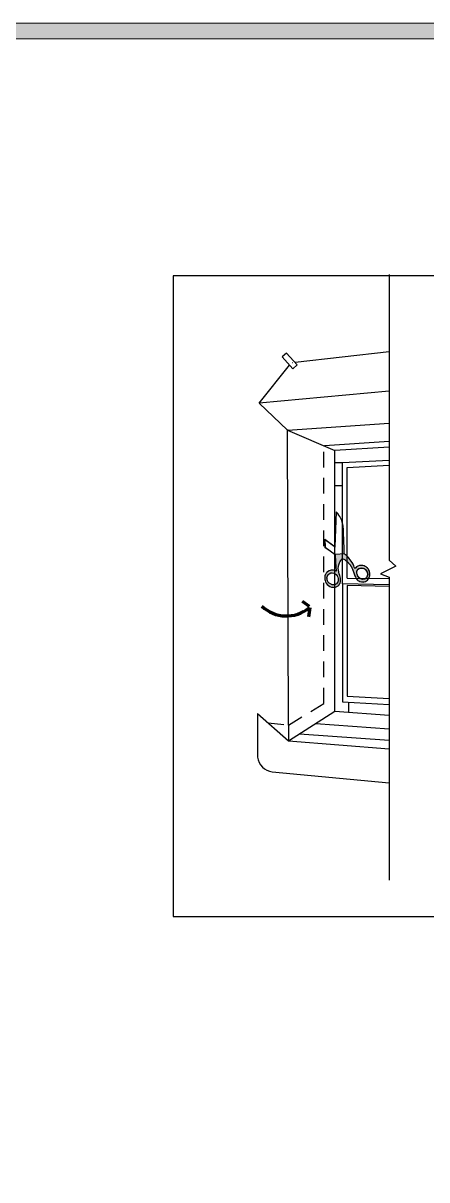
# Model space of a CAD drawing. Extents: x -1337 to 5791, y -3809 to 1769.
# Drawn here: x -467 to -237, y -1897 to -1236 of the extents above; entities that cross this region are included whole.
import ezdxf

# ---------------------------------------------------------------- set-up
doc = ezdxf.new("R2010")
doc.units = 0
doc.header["$MEASUREMENT"] = 0
doc.linetypes.add('AI-Linetype-32', pattern=[15, 9, -6])
doc.layers.add('G-ANNO-TTLB', color=7, linetype='Continuous', lineweight=0)
doc.layers.add('TYVEK', color=7, linetype='Continuous', lineweight=0)

msp = doc.modelspace()

# ---------------------------------------------------------------- hatches: boundary and pattern name
at = {"layer": 'G-ANNO-TTLB', "true_color": 0xff00ff, "transparency": 33554687}
h = msp.add_hatch(color=6, dxfattribs=at)
edge = h.paths.add_edge_path()
edge.add_spline(control_points=[(1773.02, -3692.6), (1773.02, -3692.6), (-1156.5, -3692.6), (-1156.5, -3692.6), (-1156.5, -3692.6), (-1156.5, -1235.6), (-1156.5, -1235.6), (-1156.5, -1235.6), (1773.02, -1235.6), (1773.02, -1235.6), (1773.02, -1235.6), (1773.02, -3692.6), (1773.02, -3692.6)], knot_values=[0, 0, 0, 0, 1, 1, 1, 2, 2, 2, 3, 3, 3, 4, 4, 4, 4], degree=3, periodic=0)
edge = h.paths.add_edge_path()
edge.add_spline(control_points=[(-1147.5, -1244.6), (-1147.5, -1244.6), (-1147.5, -3683.6), (-1147.5, -3683.6), (-1147.5, -3683.6), (1764.02, -3683.6), (1764.02, -3683.6), (1764.02, -3683.6), (1764.02, -1244.6), (1764.02, -1244.6), (1764.02, -1244.6), (-1147.5, -1244.6), (-1147.5, -1244.6)], knot_values=[0, 0, 0, 0, 1, 1, 1, 2, 2, 2, 3, 3, 3, 4, 4, 4, 4], degree=3, periodic=0)
edge.add_line((-1147.5, -1244.6), (-1147.5, -1244.6))
at = {"layer": 'TYVEK', "true_color": 0x808080, "transparency": 33554687}
h = msp.add_hatch(color=8, dxfattribs=at)
edge = h.paths.add_edge_path()
edge.add_spline(control_points=[(-270.78, -1551.55), (-270.78, -1551.55), (-270.95, -1552.09), (-270.95, -1552.09), (-270.95, -1552.09), (-271.19, -1552.57), (-271.19, -1552.57), (-271.19, -1552.57), (-271.48, -1552.95), (-271.48, -1552.95), (-271.48, -1552.95), (-271.89, -1553.32), (-271.89, -1553.32), (-271.89, -1553.32), (-272.42, -1553.6), (-272.42, -1553.6), (-272.42, -1553.6), (-272.97, -1553.75), (-272.97, -1553.75), (-272.97, -1553.75), (-273.6, -1553.78), (-273.6, -1553.78), (-273.6, -1553.78), (-274.23, -1553.67), (-274.23, -1553.67), (-274.23, -1553.67), (-274.72, -1553.49), (-274.72, -1553.49), (-274.72, -1553.49), (-275.12, -1553.26), (-275.12, -1553.26), (-275.12, -1553.26), (-275.56, -1552.9), (-275.56, -1552.9), (-275.56, -1552.9), (-276.02, -1552.39), (-276.02, -1552.39), (-276.02, -1552.39), (-276.36, -1551.9), (-276.36, -1551.9), (-276.36, -1551.9), (-276.61, -1551.38), (-276.61, -1551.38), (-276.61, -1551.38), (-276.78, -1550.87), (-276.78, -1550.87), (-276.78, -1550.87), (-276.88, -1550.41), (-276.88, -1550.41), (-276.88, -1550.41), (-276.91, -1550.05), (-276.91, -1550.05), (-276.91, -1550.05), (-276.94, -1549.74), (-276.94, -1549.74), (-276.94, -1549.74), (-276.87, -1549.22), (-276.87, -1549.22), (-276.87, -1549.22), (-276.72, -1548.75), (-276.72, -1548.75), (-276.72, -1548.75), (-276.56, -1548.44), (-276.56, -1548.44), (-276.56, -1548.44), (-276.32, -1548.12), (-276.32, -1548.12), (-276.32, -1548.12), (-276.11, -1547.92), (-276.11, -1547.92), (-276.11, -1547.92), (-275.52, -1547.55), (-275.52, -1547.55), (-275.52, -1547.55), (-275.02, -1547.37), (-275.02, -1547.37), (-275.02, -1547.37), (-274.22, -1547.28), (-274.22, -1547.28), (-274.22, -1547.28), (-273.36, -1547.37), (-273.36, -1547.37), (-273.36, -1547.37), (-272.71, -1547.6), (-272.71, -1547.6), (-272.71, -1547.6), (-272.12, -1547.96), (-272.12, -1547.96), (-272.12, -1547.96), (-271.74, -1548.29), (-271.74, -1548.29), (-271.74, -1548.29), (-271.19, -1549.02), (-271.19, -1549.02), (-271.19, -1549.02), (-270.93, -1549.59), (-270.93, -1549.59), (-270.93, -1549.59), (-270.79, -1550.15), (-270.79, -1550.15), (-270.79, -1550.15), (-270.73, -1550.69), (-270.73, -1550.69), (-270.73, -1550.69), (-270.72, -1551.04), (-270.72, -1551.04), (-270.72, -1551.04), (-270.78, -1551.55), (-270.78, -1551.55)], knot_values=[0, 0, 0, 0, 1, 1, 1, 2, 2, 2, 3, 3, 3, 4, 4, 4, 5, 5, 5, 6, 6, 6, 7, 7, 7, 8, 8, 8, 9, 9, 9, 10, 10, 10, 11, 11, 11, 12, 12, 12, 13, 13, 13, 14, 14, 14, 15, 15, 15, 16, 16, 16, 17, 17, 17, 18, 18, 18, 19, 19, 19, 20, 20, 20, 21, 21, 21, 22, 22, 22, 23, 23, 23, 24, 24, 24, 25, 25, 25, 26, 26, 26, 27, 27, 27, 28, 28, 28, 29, 29, 29, 30, 30, 30, 31, 31, 31, 32, 32, 32, 33, 33, 33, 34, 34, 34, 35, 35, 35, 36, 36, 36, 36], degree=3, periodic=0)
edge = h.paths.add_edge_path()
edge.add_spline(control_points=[(-287.58, -1552.46), (-287.58, -1552.46), (-287.39, -1553.22), (-287.39, -1553.22), (-287.39, -1553.22), (-287.34, -1554.05), (-287.34, -1554.05), (-287.34, -1554.05), (-287.44, -1554.74), (-287.44, -1554.74), (-287.44, -1554.74), (-287.61, -1555.22), (-287.61, -1555.22), (-287.61, -1555.22), (-287.96, -1555.85), (-287.96, -1555.85), (-287.96, -1555.85), (-288.44, -1556.35), (-288.44, -1556.35), (-288.44, -1556.35), (-289.03, -1556.7), (-289.03, -1556.7), (-289.03, -1556.7), (-289.46, -1556.84), (-289.46, -1556.84), (-289.46, -1556.84), (-289.86, -1556.9), (-289.86, -1556.9), (-289.86, -1556.9), (-290.33, -1556.91), (-290.33, -1556.91), (-290.33, -1556.91), (-290.78, -1556.85), (-290.78, -1556.85), (-290.78, -1556.85), (-291.26, -1556.72), (-291.26, -1556.72), (-291.26, -1556.72), (-291.5, -1556.62), (-291.5, -1556.62), (-291.5, -1556.62), (-292.47, -1555.98), (-292.47, -1555.98), (-292.47, -1555.98), (-293.06, -1555.33), (-293.06, -1555.33), (-293.06, -1555.33), (-293.44, -1554.69), (-293.44, -1554.69), (-293.44, -1554.69), (-293.65, -1554.12), (-293.65, -1554.12), (-293.65, -1554.12), (-293.76, -1553.55), (-293.76, -1553.55), (-293.76, -1553.55), (-293.8, -1553), (-293.8, -1553), (-293.8, -1553), (-293.74, -1552.39), (-293.74, -1552.39), (-293.74, -1552.39), (-293.51, -1551.73), (-293.51, -1551.73), (-293.51, -1551.73), (-293.14, -1551.13), (-293.14, -1551.13), (-293.14, -1551.13), (-292.48, -1550.53), (-292.48, -1550.53), (-292.48, -1550.53), (-291.57, -1550.14), (-291.57, -1550.14), (-291.57, -1550.14), (-290.79, -1550.06), (-290.79, -1550.06), (-290.79, -1550.06), (-289.91, -1550.19), (-289.91, -1550.19), (-289.91, -1550.19), (-289.13, -1550.53), (-289.13, -1550.53), (-289.13, -1550.53), (-288.52, -1551.01), (-288.52, -1551.01), (-288.52, -1551.01), (-287.92, -1551.77), (-287.92, -1551.77), (-287.92, -1551.77), (-287.58, -1552.46), (-287.58, -1552.46)], knot_values=[0, 0, 0, 0, 1, 1, 1, 2, 2, 2, 3, 3, 3, 4, 4, 4, 5, 5, 5, 6, 6, 6, 7, 7, 7, 8, 8, 8, 9, 9, 9, 10, 10, 10, 11, 11, 11, 12, 12, 12, 13, 13, 13, 14, 14, 14, 15, 15, 15, 16, 16, 16, 17, 17, 17, 18, 18, 18, 19, 19, 19, 20, 20, 20, 21, 21, 21, 22, 22, 22, 23, 23, 23, 24, 24, 24, 25, 25, 25, 26, 26, 26, 27, 27, 27, 28, 28, 28, 29, 29, 29, 30, 30, 30, 30], degree=3, periodic=0)
edge = h.paths.add_edge_path()
edge.add_spline(control_points=[(-269.33, -1550.98), (-269.33, -1550.98), (-269.34, -1550.7), (-269.34, -1550.7), (-269.34, -1550.7), (-269.33, -1550.43), (-269.33, -1550.43), (-269.33, -1550.43), (-269.37, -1550.14), (-269.37, -1550.14), (-269.37, -1550.14), (-269.44, -1549.7), (-269.44, -1549.7), (-269.44, -1549.7), (-269.59, -1549.16), (-269.59, -1549.16), (-269.59, -1549.16), (-269.82, -1548.57), (-269.82, -1548.57), (-269.82, -1548.57), (-270.13, -1548.03), (-270.13, -1548.03), (-270.13, -1548.03), (-270.39, -1547.64), (-270.39, -1547.64), (-270.39, -1547.64), (-270.74, -1547.29), (-270.74, -1547.29), (-270.74, -1547.29), (-271.08, -1546.93), (-271.08, -1546.93), (-271.08, -1546.93), (-271.5, -1546.65), (-271.5, -1546.65), (-271.5, -1546.65), (-271.98, -1546.33), (-271.98, -1546.33), (-271.98, -1546.33), (-272.53, -1546.09), (-272.53, -1546.09), (-272.53, -1546.09), (-273.25, -1545.9), (-273.25, -1545.9), (-273.25, -1545.9), (-273.97, -1545.8), (-273.97, -1545.8), (-273.97, -1545.8), (-274.63, -1545.81), (-274.63, -1545.81), (-274.63, -1545.81), (-275.29, -1545.89), (-275.29, -1545.89), (-275.29, -1545.89), (-276.15, -1546.22), (-276.15, -1546.22), (-276.15, -1546.22), (-276.49, -1546.42), (-276.49, -1546.42), (-276.49, -1546.42), (-276.87, -1546.7), (-276.87, -1546.7), (-276.87, -1546.7), (-277.32, -1547.1), (-277.32, -1547.1), (-277.32, -1547.1), (-277.83, -1547.51), (-277.83, -1547.51), (-277.83, -1547.51), (-278.19, -1546.72), (-278.19, -1546.72), (-278.19, -1546.72), (-278.51, -1545.99), (-278.51, -1545.99), (-278.51, -1545.99), (-278.94, -1545.05), (-278.94, -1545.05), (-278.94, -1545.05), (-279.43, -1544.23), (-279.43, -1544.23), (-279.43, -1544.23), (-279.94, -1543.42), (-279.94, -1543.42), (-279.94, -1543.42), (-280.5, -1542.56), (-280.5, -1542.56), (-280.5, -1542.56), (-281.18, -1541.78), (-281.18, -1541.78), (-281.18, -1541.78), (-281.58, -1541.31), (-281.58, -1541.31), (-281.58, -1541.31), (-281.98, -1540.85), (-281.98, -1540.85), (-281.98, -1540.85), (-282.24, -1540.59), (-282.24, -1540.59), (-282.24, -1540.59), (-282.71, -1540.22), (-282.71, -1540.22), (-282.71, -1540.22), (-283.18, -1539.82), (-283.18, -1539.82), (-283.18, -1539.82), (-283.7, -1539.41), (-283.7, -1539.41), (-283.7, -1539.41), (-283.98, -1539.11), (-283.98, -1539.11), (-283.98, -1539.11), (-284, -1539.09), (-284, -1539.09), (-284, -1539.09), (-289.14, -1539.51), (-289.14, -1539.51), (-289.14, -1539.51), (-288.97, -1543.78), (-288.97, -1543.78), (-288.97, -1543.78), (-288.61, -1549.04), (-288.61, -1549.04), (-288.61, -1549.04), (-289.31, -1548.79), (-289.31, -1548.79), (-289.31, -1548.79), (-289.98, -1548.6), (-289.98, -1548.6), (-289.98, -1548.6), (-291.36, -1548.54), (-291.36, -1548.54), (-291.36, -1548.54), (-292.49, -1548.83), (-292.49, -1548.83), (-292.49, -1548.83), (-293.45, -1549.37), (-293.45, -1549.37), (-293.45, -1549.37), (-294.23, -1550.17), (-294.23, -1550.17), (-294.23, -1550.17), (-294.69, -1550.95), (-294.69, -1550.95), (-294.69, -1550.95), (-295.03, -1551.66), (-295.03, -1551.66), (-295.03, -1551.66), (-295.12, -1552.75), (-295.12, -1552.75), (-295.12, -1552.75), (-295.05, -1553.8), (-295.05, -1553.8), (-295.05, -1553.8), (-294.93, -1554.43), (-294.93, -1554.43), (-294.93, -1554.43), (-294.64, -1555.25), (-294.64, -1555.25), (-294.64, -1555.25), (-294.29, -1555.88), (-294.29, -1555.88), (-294.29, -1555.88), (-293.7, -1556.66), (-293.7, -1556.66), (-293.7, -1556.66), (-293.03, -1557.29), (-293.03, -1557.29), (-293.03, -1557.29), (-292.13, -1557.8), (-292.13, -1557.8), (-292.13, -1557.8), (-291.16, -1558.22), (-291.16, -1558.22), (-291.16, -1558.22), (-290.24, -1558.34), (-290.24, -1558.34), (-290.24, -1558.34), (-289.73, -1558.35), (-289.73, -1558.35), (-289.73, -1558.35), (-288.92, -1558.22), (-288.92, -1558.22), (-288.92, -1558.22), (-288.14, -1557.94), (-288.14, -1557.94), (-288.14, -1557.94), (-287.48, -1557.53), (-287.48, -1557.53), (-287.48, -1557.53), (-286.93, -1556.97), (-286.93, -1556.97), (-286.93, -1556.97), (-286.57, -1556.42), (-286.57, -1556.42), (-286.57, -1556.42), (-286.34, -1555.93), (-286.34, -1555.93), (-286.34, -1555.93), (-286.08, -1555.23), (-286.08, -1555.23), (-286.08, -1555.23), (-286.03, -1554.55), (-286.03, -1554.55), (-286.03, -1554.55), (-286.04, -1553.88), (-286.04, -1553.88), (-286.04, -1553.88), (-286.12, -1553.18), (-286.12, -1553.18), (-286.12, -1553.18), (-286.28, -1552.32), (-286.28, -1552.32), (-286.28, -1552.32), (-286.51, -1551.5), (-286.51, -1551.5), (-286.51, -1551.5), (-286.77, -1550.63), (-286.77, -1550.63), (-286.77, -1550.63), (-287.05, -1549.66), (-287.05, -1549.66), (-287.05, -1549.66), (-287.33, -1548.3), (-287.33, -1548.3), (-287.33, -1548.3), (-287.38, -1547.52), (-287.38, -1547.52), (-287.38, -1547.52), (-287.31, -1546.49), (-287.31, -1546.49), (-287.31, -1546.49), (-287.1, -1545.51), (-287.1, -1545.51), (-287.1, -1545.51), (-286.89, -1544.91), (-286.89, -1544.91), (-286.89, -1544.91), (-286.59, -1544.25), (-286.59, -1544.25), (-286.59, -1544.25), (-286.25, -1543.57), (-286.25, -1543.57), (-286.25, -1543.57), (-285.92, -1543.02), (-285.92, -1543.02), (-285.92, -1543.02), (-285.61, -1542.55), (-285.61, -1542.55), (-285.61, -1542.55), (-285.35, -1542.18), (-285.35, -1542.18), (-285.35, -1542.18), (-285.17, -1541.95), (-285.17, -1541.95), (-285.17, -1541.95), (-285.07, -1541.83), (-285.07, -1541.83), (-285.07, -1541.83), (-285.02, -1541.77), (-285.02, -1541.77), (-285.02, -1541.77), (-285.01, -1541.77), (-285.01, -1541.77), (-285.01, -1541.77), (-284.99, -1541.74), (-284.99, -1541.74), (-284.99, -1541.74), (-284.94, -1541.78), (-284.94, -1541.78), (-284.94, -1541.78), (-284.93, -1541.78), (-284.93, -1541.78), (-284.93, -1541.78), (-284.68, -1541.99), (-284.68, -1541.99), (-284.68, -1541.99), (-284.23, -1542.24), (-284.23, -1542.24), (-284.23, -1542.24), (-283.89, -1542.44), (-283.89, -1542.44), (-283.89, -1542.44), (-283.5, -1542.69), (-283.5, -1542.69), (-283.5, -1542.69), (-283.2, -1542.91), (-283.2, -1542.91), (-283.2, -1542.91), (-282.91, -1543.12), (-282.91, -1543.12), (-282.91, -1543.12), (-282.63, -1543.35), (-282.63, -1543.35), (-282.63, -1543.35), (-282.42, -1543.52), (-282.42, -1543.52), (-282.42, -1543.52), (-282.14, -1543.77), (-282.14, -1543.77), (-282.14, -1543.77), (-281.91, -1543.98), (-281.91, -1543.98), (-281.91, -1543.98), (-281.75, -1544.15), (-281.75, -1544.15), (-281.75, -1544.15), (-281.49, -1544.43), (-281.49, -1544.43), (-281.49, -1544.43), (-281.25, -1544.69), (-281.25, -1544.69), (-281.25, -1544.69), (-281.06, -1544.92), (-281.06, -1544.92), (-281.06, -1544.92), (-280.79, -1545.19), (-280.79, -1545.19), (-280.79, -1545.19), (-280.62, -1545.49), (-280.62, -1545.49), (-280.62, -1545.49), (-280.44, -1545.74), (-280.44, -1545.74), (-280.44, -1545.74), (-280.3, -1545.94), (-280.3, -1545.94), (-280.3, -1545.94), (-280.16, -1546.16), (-280.16, -1546.16), (-280.16, -1546.16), (-280.1, -1546.25), (-280.1, -1546.25), (-280.1, -1546.25), (-279.89, -1546.62), (-279.89, -1546.62), (-279.89, -1546.62), (-279.62, -1547.11), (-279.62, -1547.11), (-279.62, -1547.11), (-279.19, -1548.02), (-279.19, -1548.02), (-279.19, -1548.02), (-278.82, -1549.01), (-278.82, -1549.01), (-278.82, -1549.01), (-278.64, -1549.55), (-278.64, -1549.55), (-278.64, -1549.55), (-278.48, -1550.02), (-278.48, -1550.02), (-278.48, -1550.02), (-278.29, -1550.55), (-278.29, -1550.55), (-278.29, -1550.55), (-278.04, -1551.24), (-278.04, -1551.24), (-278.04, -1551.24), (-277.81, -1551.84), (-277.81, -1551.84), (-277.81, -1551.84), (-277.58, -1552.4), (-277.58, -1552.4), (-277.58, -1552.4), (-277.23, -1553.09), (-277.23, -1553.09), (-277.23, -1553.09), (-276.93, -1553.55), (-276.93, -1553.55), (-276.93, -1553.55), (-276.56, -1553.98), (-276.56, -1553.98), (-276.56, -1553.98), (-276.14, -1554.35), (-276.14, -1554.35), (-276.14, -1554.35), (-275.69, -1554.66), (-275.69, -1554.66), (-275.69, -1554.66), (-275.13, -1554.94), (-275.13, -1554.94), (-275.13, -1554.94), (-274.8, -1555.07), (-274.8, -1555.07), (-274.8, -1555.07), (-274.15, -1555.24), (-274.15, -1555.24), (-274.15, -1555.24), (-273.73, -1555.28), (-273.73, -1555.28), (-273.73, -1555.28), (-273.19, -1555.28), (-273.19, -1555.28), (-273.19, -1555.28), (-272.51, -1555.18), (-272.51, -1555.18), (-272.51, -1555.18), (-271.89, -1554.99), (-271.89, -1554.99), (-271.89, -1554.99), (-271.29, -1554.7), (-271.29, -1554.7), (-271.29, -1554.7), (-270.71, -1554.27), (-270.71, -1554.27), (-270.71, -1554.27), (-270.21, -1553.73), (-270.21, -1553.73), (-270.21, -1553.73), (-269.82, -1553.08), (-269.82, -1553.08), (-269.82, -1553.08), (-269.64, -1552.66), (-269.64, -1552.66), (-269.64, -1552.66), (-269.46, -1552.11), (-269.46, -1552.11), (-269.46, -1552.11), (-269.4, -1551.73), (-269.4, -1551.73), (-269.4, -1551.73), (-269.34, -1551.44), (-269.34, -1551.44), (-269.34, -1551.44), (-269.34, -1551.29), (-269.34, -1551.29), (-269.34, -1551.29), (-269.33, -1550.98), (-269.33, -1550.98)], knot_values=[0, 0, 0, 0, 1, 1, 1, 2, 2, 2, 3, 3, 3, 4, 4, 4, 5, 5, 5, 6, 6, 6, 7, 7, 7, 8, 8, 8, 9, 9, 9, 10, 10, 10, 11, 11, 11, 12, 12, 12, 13, 13, 13, 14, 14, 14, 15, 15, 15, 16, 16, 16, 17, 17, 17, 18, 18, 18, 19, 19, 19, 20, 20, 20, 21, 21, 21, 22, 22, 22, 23, 23, 23, 24, 24, 24, 25, 25, 25, 26, 26, 26, 27, 27, 27, 28, 28, 28, 29, 29, 29, 30, 30, 30, 31, 31, 31, 32, 32, 32, 33, 33, 33, 34, 34, 34, 35, 35, 35, 36, 36, 36, 37, 37, 37, 38, 38, 38, 39, 39, 39, 40, 40, 40, 41, 41, 41, 42, 42, 42, 43, 43, 43, 44, 44, 44, 45, 45, 45, 46, 46, 46, 47, 47, 47, 48, 48, 48, 49, 49, 49, 50, 50, 50, 51, 51, 51, 52, 52, 52, 53, 53, 53, 54, 54, 54, 55, 55, 55, 56, 56, 56, 57, 57, 57, 58, 58, 58, 59, 59, 59, 60, 60, 60, 61, 61, 61, 62, 62, 62, 63, 63, 63, 64, 64, 64, 65, 65, 65, 66, 66, 66, 67, 67, 67, 68, 68, 68, 69, 69, 69, 70, 70, 70, 71, 71, 71, 72, 72, 72, 73, 73, 73, 74, 74, 74, 75, 75, 75, 76, 76, 76, 77, 77, 77, 78, 78, 78, 79, 79, 79, 80, 80, 80, 81, 81, 81, 82, 82, 82, 83, 83, 83, 84, 84, 84, 85, 85, 85, 86, 86, 86, 87, 87, 87, 88, 88, 88, 89, 89, 89, 90, 90, 90, 91, 91, 91, 92, 92, 92, 93, 93, 93, 94, 94, 94, 95, 95, 95, 96, 96, 96, 97, 97, 97, 98, 98, 98, 99, 99, 99, 100, 100, 100, 101, 101, 101, 102, 102, 102, 103, 103, 103, 104, 104, 104, 105, 105, 105, 106, 106, 106, 107, 107, 107, 108, 108, 108, 109, 109, 109, 110, 110, 110, 111, 111, 111, 112, 112, 112, 113, 113, 113, 114, 114, 114, 115, 115, 115, 116, 116, 116, 117, 117, 117, 118, 118, 118, 119, 119, 119, 120, 120, 120, 121, 121, 121, 122, 122, 122, 123, 123, 123, 124, 124, 124, 125, 125, 125, 126, 126, 126, 127, 127, 127, 128, 128, 128, 129, 129, 129, 130, 130, 130, 131, 131, 131, 132, 132, 132, 133, 133, 133, 134, 134, 134, 135, 135, 135, 136, 136, 136, 137, 137, 137, 138, 138, 138, 139, 139, 139, 140, 140, 140, 141, 141, 141, 142, 142, 142, 142], degree=3, periodic=0)

# ---------------------------------------------------------------- linework, layer by layer
at = {"layer": 'G-ANNO-TTLB'}
for points in [[(1773.02, -3692.6), (1773.02, -3692.6), (-1156.5, -3692.6), (-1156.5, -3692.6), (-1156.5, -3692.6), (-1156.5, -1235.6), (-1156.5, -1235.6), (-1156.5, -1235.6), (1773.02, -1235.6), (1773.02, -1235.6), (1773.02, -1235.6), (1773.02, -3692.6), (1773.02, -3692.6)], [(-1147.5, -1244.6), (-1147.5, -1244.6), (-1147.5, -3683.6), (-1147.5, -3683.6), (-1147.5, -3683.6), (1764.02, -3683.6), (1764.02, -3683.6), (1764.02, -3683.6), (1764.02, -1244.6), (1764.02, -1244.6), (1764.02, -1244.6), (-1147.5, -1244.6), (-1147.5, -1244.6)]]:
    msp.add_open_spline(points, degree=3, knots=[0, 0, 0, 0, 1, 1, 1, 2, 2, 2, 3, 3, 3, 4, 4, 4, 4], dxfattribs=at)
at = {"layer": 'TYVEK', "color": 1, "lineweight": 25, "true_color": 0xff0000}
for p, q in [((-258.28, -1379.36), (-258.28, -1542.83)), ((-258.28, -1423.64), (-312, -1429.79)), ((-332.59, -1453.01), (-315.3, -1431.16)), ((-313.37, -1429.95), (-313.43, -1429.95)), ((-258.28, -1446.16), (-332.59, -1453.01)), ((-316.28, -1468.41), (-332.59, -1453.01)), ((-315.76, -1637.22), (-316.28, -1468.41)), ((-289.26, -1629.32), (-289.26, -1479.98)), ((-283.82, -1539.1), (-288.96, -1539.52)), ((-254.41, -1546.28), (-263.17, -1550.57)), ((-258.28, -1542.83), (-254.41, -1546.28)), ((-263.17, -1550.57), (-258.28, -1552.61)), ((-258.28, -1552.61), (-258.28, -1725.89)), ((-333.47, -1630.45), (-315.85, -1646.12)), ((-315.85, -1646.12), (-289.26, -1629.2)), ((-315.76, -1637.22), (-315.76, -1646.13))]:
    msp.add_line(p, q, dxfattribs=at)
at = {"layer": 'TYVEK', "color": 2, "lineweight": 25, "true_color": 0xffff00}
msp.add_line((-316.28, -1468.41), (-258.28, -1464.44), dxfattribs=at)
at = {"layer": 'TYVEK', "color": 4, "lineweight": 25, "true_color": 0x00ffff}
for p, q in [((-258.28, -1474.86), (-295.25, -1477.41)), ((-258.28, -1478.18), (-289.26, -1480.05)), ((-285.08, -1487.07), (-289.26, -1487.07)), ((-285, -1500.29), (-289.26, -1500.29)), ((-281.53, -1624.1), (-281.53, -1629.8)), ((-333.47, -1630.45), (-333.47, -1655.45)), ((-289.31, -1629.23), (-258.28, -1631.51)), ((-300.19, -1636.16), (-258.28, -1639.24)), ((-315.85, -1646.12), (-258.28, -1650.8)), ((-309.53, -1642.06), (-258.28, -1645.83)), ((-325.1, -1663.94), (-258.28, -1670.24))]:
    msp.add_line(p, q, dxfattribs=at)
at = {"layer": 'TYVEK', "color": 3, "lineweight": 25, "true_color": 0x00ff00}
for p, q in [((-258.28, -1553.45), (-282.23, -1553.24)), ((-285.03, -1556.38), (-285.03, -1623.91)), ((-258.28, -1556.89), (-285.03, -1556.38)), ((-258.28, -1557.81), (-282.23, -1557.29)), ((-282.23, -1557.29), (-282.23, -1620.56)), ((-282.23, -1620.56), (-258.28, -1621.87)), ((-285.03, -1623.91), (-258.28, -1625.37))]:
    msp.add_line(p, q, dxfattribs=at)
at = {"layer": 'TYVEK', "color": 18, "lineweight": 70, "true_color": 0x000000}
for p, q in [((-303.83, -1569.35), (-307.8, -1566.35)), ((-303.58, -1569.94), (-304.45, -1575.16))]:
    msp.add_line(p, q, dxfattribs=at)
at = {"layer": 'TYVEK', "color": 18, "lineweight": 25, "true_color": 0x000000}
msp.add_lwpolyline([(-230.4, -1380.14), (-381.6, -1380.14), (-381.6, -1746.63), (-230.4, -1746.63)], close=True, dxfattribs=at)
at = {"layer": 'TYVEK', "color": 2, "lineweight": 25, "true_color": 0xffff00}
msp.add_lwpolyline([(-319.41, -1426.55), (-313.36, -1433.33), (-310.85, -1431.09), (-316.9, -1424.31)], close=True, dxfattribs=at)
at = {"layer": 'TYVEK', "color": 1, "lineweight": 25, "true_color": 0xff0000}
for points in [[(-316.04, -1468.52), (-316.28, -1468.41), (-289.26, -1479.98)], [(-295.12, -1530.78), (-289.07, -1535.13), (-288.43, -1515.23)], [(-288.61, -1549.05), (-289.31, -1548.78), (-289.99, -1548.6), (-291.36, -1548.54), (-292.49, -1548.83), (-293.45, -1549.38), (-294.23, -1550.18), (-294.69, -1550.95), (-295.03, -1551.67), (-295.11, -1552.75), (-295.05, -1553.8), (-294.93, -1554.44), (-294.64, -1555.25), (-294.29, -1555.88), (-293.7, -1556.66), (-293.03, -1557.29), (-292.12, -1557.8), (-291.15, -1558.22), (-290.24, -1558.34), (-289.73, -1558.35), (-288.92, -1558.22), (-288.13, -1557.94), (-287.48, -1557.53), (-286.93, -1556.97), (-286.57, -1556.42), (-286.34, -1555.93), (-286.09, -1555.23), (-286.03, -1554.54), (-286.04, -1553.89), (-286.12, -1553.18), (-286.28, -1552.32), (-286.51, -1551.49), (-286.77, -1550.63), (-287.05, -1549.65), (-287.32, -1548.3), (-287.38, -1547.51), (-287.31, -1546.49), (-287.1, -1545.5), (-286.89, -1544.91), (-286.6, -1544.25), (-286.25, -1543.56), (-285.92, -1543.02), (-285.62, -1542.56), (-285.35, -1542.18), (-285.17, -1541.95), (-285.07, -1541.82), (-285.02, -1541.77), (-284.93, -1541.79), (-284.68, -1541.99), (-284.22, -1542.24), (-283.89, -1542.44), (-283.5, -1542.69), (-283.2, -1542.91), (-282.91, -1543.12), (-282.63, -1543.35), (-282.42, -1543.52), (-282.15, -1543.77), (-281.92, -1543.99), (-281.75, -1544.15), (-281.49, -1544.43), (-281.25, -1544.69), (-281.06, -1544.92), (-280.79, -1545.2), (-280.62, -1545.49), (-280.44, -1545.74), (-280.3, -1545.94), (-280.16, -1546.16), (-280.1, -1546.25), (-279.88, -1546.62), (-279.62, -1547.1), (-279.19, -1548.03), (-278.82, -1549.02), (-278.64, -1549.55), (-278.48, -1550.02), (-278.29, -1550.55), (-278.03, -1551.24), (-277.81, -1551.84), (-277.58, -1552.4), (-277.23, -1553.09), (-276.93, -1553.55), (-276.56, -1553.97), (-276.15, -1554.34), (-275.69, -1554.66), (-275.13, -1554.94), (-274.8, -1555.07), (-274.15, -1555.24), (-273.73, -1555.28), (-273.19, -1555.29), (-272.51, -1555.18), (-271.89, -1554.99), (-271.28, -1554.7), (-270.71, -1554.27), (-270.21, -1553.73), (-269.82, -1553.09), (-269.64, -1552.66), (-269.46, -1552.11), (-269.4, -1551.74), (-269.35, -1551.44), (-269.34, -1551.29), (-269.33, -1550.98), (-269.33, -1550.7), (-269.34, -1550.43), (-269.37, -1550.15), (-269.45, -1549.7), (-269.58, -1549.16), (-269.81, -1548.57), (-270.13, -1548.04), (-270.39, -1547.64), (-270.74, -1547.28), (-271.09, -1546.93), (-271.49, -1546.65), (-271.98, -1546.34), (-272.54, -1546.1), (-273.25, -1545.9), (-273.96, -1545.8), (-274.63, -1545.8), (-275.29, -1545.9), (-276.15, -1546.21), (-276.5, -1546.42), (-276.87, -1546.7), (-277.32, -1547.1), (-277.83, -1547.51), (-278.19, -1546.73), (-278.52, -1545.99), (-278.94, -1545.05), (-279.43, -1544.23), (-279.94, -1543.42), (-280.5, -1542.56), (-281.17, -1541.78), (-281.58, -1541.31), (-281.98, -1540.85), (-282.24, -1540.6), (-282.71, -1540.21), (-283.18, -1539.82), (-283.7, -1539.4), (-284, -1539.09), (-284.08, -1535.54), (-284.15, -1532.34), (-284.22, -1530.11), (-284.28, -1528.6), (-284.35, -1527.01), (-284.43, -1525.31), (-284.6, -1523.42), (-284.77, -1522.41), (-285, -1521.41), (-285.38, -1520.15), (-285.69, -1519.29), (-286.42, -1517.82), (-286.95, -1516.99), (-287.6, -1516.13), (-287.9, -1515.78), (-288.16, -1515.5), (-288.43, -1515.22)], [(-295.06, -1530.82), (-294.9, -1535.37), (-289.14, -1539.52), (-288.97, -1543.78), (-288.61, -1549.05)], [(-275.94, -1547.93), (-275.35, -1547.56), (-274.84, -1547.38), (-274.05, -1547.29), (-273.18, -1547.38), (-272.53, -1547.61), (-271.94, -1547.97), (-271.57, -1548.3), (-271.01, -1549.03), (-270.76, -1549.6), (-270.61, -1550.16), (-270.55, -1550.7), (-270.54, -1551.05), (-270.61, -1551.56), (-270.77, -1552.1), (-271.01, -1552.58), (-271.3, -1552.96), (-271.72, -1553.33), (-272.25, -1553.61), (-272.79, -1553.76), (-273.42, -1553.78), (-274.04, -1553.68), (-274.54, -1553.5), (-274.93, -1553.27), (-275.38, -1552.91), (-275.85, -1552.4), (-276.18, -1551.91), (-276.44, -1551.39), (-276.61, -1550.88), (-276.7, -1550.42), (-276.74, -1550.06), (-276.75, -1549.75), (-276.69, -1549.23), (-276.54, -1548.76), (-276.38, -1548.45), (-276.15, -1548.13), (-275.94, -1547.93)]]:
    msp.add_lwpolyline(points, dxfattribs=at)
at = {"layer": 'TYVEK', "color": 1, "linetype": 'AI-Linetype-32', "lineweight": 25, "true_color": 0xff0000}
msp.add_lwpolyline([(-327.43, -1635.82), (-315.76, -1637.22), (-295.68, -1624.74), (-295.68, -1477.23)], dxfattribs=at)
at = {"layer": 'TYVEK', "color": 3, "lineweight": 25, "true_color": 0x00ff00}
for points in [[(-285.02, -1556.38), (-285, -1487), (-258.28, -1485.6)], [(-282.23, -1553.06), (-282.23, -1489.74), (-258.28, -1488.5)], [(-282.23, -1550.56)]]:
    msp.add_lwpolyline(points, dxfattribs=at)
at = {"layer": 'TYVEK'}
msp.add_lwpolyline([(-284.08, -1539.23), (-289.22, -1539.65), (-294.99, -1535.51), (-295.14, -1530.96), (-289.16, -1535.27), (-288.51, -1515.37), (-288.25, -1515.64), (-287.99, -1515.91), (-287.68, -1516.27), (-287.03, -1517.13), (-286.5, -1517.95), (-285.77, -1519.42), (-285.46, -1520.29), (-285.09, -1521.55), (-284.86, -1522.54), (-284.68, -1523.57), (-284.51, -1525.45), (-284.43, -1527.14), (-284.36, -1528.74), (-284.31, -1530.24), (-284.23, -1532.47), (-284.16, -1535.68)], close=True, dxfattribs=at)
at = {"layer": 'TYVEK', "color": 1, "lineweight": 25, "true_color": 0xff0000}
msp.add_lwpolyline([(-291.5, -1556.62), (-292.47, -1555.98), (-293.06, -1555.34), (-293.44, -1554.69), (-293.65, -1554.12), (-293.76, -1553.56), (-293.8, -1553), (-293.73, -1552.39), (-293.51, -1551.73), (-293.14, -1551.13), (-292.48, -1550.53), (-291.56, -1550.14), (-290.79, -1550.06), (-289.91, -1550.18), (-289.14, -1550.53), (-288.52, -1551.01), (-287.91, -1551.77), (-287.59, -1552.46), (-287.4, -1553.22), (-287.34, -1554.05), (-287.44, -1554.74), (-287.6, -1555.22), (-287.96, -1555.84), (-288.45, -1556.36), (-289.04, -1556.7), (-289.46, -1556.84), (-289.85, -1556.89), (-290.33, -1556.9), (-290.79, -1556.85), (-291.26, -1556.72)], close=True, dxfattribs=at)
at = {"layer": 'TYVEK'}
for points, knots in [([(-269.33, -1550.98), (-269.33, -1550.98), (-269.34, -1550.7), (-269.34, -1550.7), (-269.34, -1550.7), (-269.33, -1550.43), (-269.33, -1550.43), (-269.33, -1550.43), (-269.37, -1550.14), (-269.37, -1550.14), (-269.37, -1550.14), (-269.44, -1549.7), (-269.44, -1549.7), (-269.44, -1549.7), (-269.59, -1549.16), (-269.59, -1549.16), (-269.59, -1549.16), (-269.82, -1548.57), (-269.82, -1548.57), (-269.82, -1548.57), (-270.13, -1548.03), (-270.13, -1548.03), (-270.13, -1548.03), (-270.39, -1547.64), (-270.39, -1547.64), (-270.39, -1547.64), (-270.74, -1547.29), (-270.74, -1547.29), (-270.74, -1547.29), (-271.08, -1546.93), (-271.08, -1546.93), (-271.08, -1546.93), (-271.5, -1546.65), (-271.5, -1546.65), (-271.5, -1546.65), (-271.98, -1546.33), (-271.98, -1546.33), (-271.98, -1546.33), (-272.53, -1546.09), (-272.53, -1546.09), (-272.53, -1546.09), (-273.25, -1545.9), (-273.25, -1545.9), (-273.25, -1545.9), (-273.97, -1545.8), (-273.97, -1545.8), (-273.97, -1545.8), (-274.63, -1545.81), (-274.63, -1545.81), (-274.63, -1545.81), (-275.29, -1545.89), (-275.29, -1545.89), (-275.29, -1545.89), (-276.15, -1546.22), (-276.15, -1546.22), (-276.15, -1546.22), (-276.49, -1546.42), (-276.49, -1546.42), (-276.49, -1546.42), (-276.87, -1546.7), (-276.87, -1546.7), (-276.87, -1546.7), (-277.32, -1547.1), (-277.32, -1547.1), (-277.32, -1547.1), (-277.83, -1547.51), (-277.83, -1547.51), (-277.83, -1547.51), (-278.19, -1546.72), (-278.19, -1546.72), (-278.19, -1546.72), (-278.51, -1545.99), (-278.51, -1545.99), (-278.51, -1545.99), (-278.94, -1545.05), (-278.94, -1545.05), (-278.94, -1545.05), (-279.43, -1544.23), (-279.43, -1544.23), (-279.43, -1544.23), (-279.94, -1543.42), (-279.94, -1543.42), (-279.94, -1543.42), (-280.5, -1542.56), (-280.5, -1542.56), (-280.5, -1542.56), (-281.18, -1541.78), (-281.18, -1541.78), (-281.18, -1541.78), (-281.58, -1541.31), (-281.58, -1541.31), (-281.58, -1541.31), (-281.98, -1540.85), (-281.98, -1540.85), (-281.98, -1540.85), (-282.24, -1540.59), (-282.24, -1540.59), (-282.24, -1540.59), (-282.71, -1540.22), (-282.71, -1540.22), (-282.71, -1540.22), (-283.18, -1539.82), (-283.18, -1539.82), (-283.18, -1539.82), (-283.7, -1539.41), (-283.7, -1539.41), (-283.7, -1539.41), (-283.98, -1539.11), (-283.98, -1539.11), (-283.98, -1539.11), (-284, -1539.09), (-284, -1539.09), (-284, -1539.09), (-289.14, -1539.51), (-289.14, -1539.51), (-289.14, -1539.51), (-288.97, -1543.78), (-288.97, -1543.78), (-288.97, -1543.78), (-288.61, -1549.04), (-288.61, -1549.04), (-288.61, -1549.04), (-289.31, -1548.79), (-289.31, -1548.79), (-289.31, -1548.79), (-289.98, -1548.6), (-289.98, -1548.6), (-289.98, -1548.6), (-291.36, -1548.54), (-291.36, -1548.54), (-291.36, -1548.54), (-292.49, -1548.83), (-292.49, -1548.83), (-292.49, -1548.83), (-293.45, -1549.37), (-293.45, -1549.37), (-293.45, -1549.37), (-294.23, -1550.17), (-294.23, -1550.17), (-294.23, -1550.17), (-294.69, -1550.95), (-294.69, -1550.95), (-294.69, -1550.95), (-295.03, -1551.66), (-295.03, -1551.66), (-295.03, -1551.66), (-295.12, -1552.75), (-295.12, -1552.75), (-295.12, -1552.75), (-295.05, -1553.8), (-295.05, -1553.8), (-295.05, -1553.8), (-294.93, -1554.43), (-294.93, -1554.43), (-294.93, -1554.43), (-294.64, -1555.25), (-294.64, -1555.25), (-294.64, -1555.25), (-294.29, -1555.88), (-294.29, -1555.88), (-294.29, -1555.88), (-293.7, -1556.66), (-293.7, -1556.66), (-293.7, -1556.66), (-293.03, -1557.29), (-293.03, -1557.29), (-293.03, -1557.29), (-292.13, -1557.8), (-292.13, -1557.8), (-292.13, -1557.8), (-291.16, -1558.22), (-291.16, -1558.22), (-291.16, -1558.22), (-290.24, -1558.34), (-290.24, -1558.34), (-290.24, -1558.34), (-289.73, -1558.35), (-289.73, -1558.35), (-289.73, -1558.35), (-288.92, -1558.22), (-288.92, -1558.22), (-288.92, -1558.22), (-288.14, -1557.94), (-288.14, -1557.94), (-288.14, -1557.94), (-287.48, -1557.53), (-287.48, -1557.53), (-287.48, -1557.53), (-286.93, -1556.97), (-286.93, -1556.97), (-286.93, -1556.97), (-286.57, -1556.42), (-286.57, -1556.42), (-286.57, -1556.42), (-286.34, -1555.93), (-286.34, -1555.93), (-286.34, -1555.93), (-286.08, -1555.23), (-286.08, -1555.23), (-286.08, -1555.23), (-286.03, -1554.55), (-286.03, -1554.55), (-286.03, -1554.55), (-286.04, -1553.88), (-286.04, -1553.88), (-286.04, -1553.88), (-286.12, -1553.18), (-286.12, -1553.18), (-286.12, -1553.18), (-286.28, -1552.32), (-286.28, -1552.32), (-286.28, -1552.32), (-286.51, -1551.5), (-286.51, -1551.5), (-286.51, -1551.5), (-286.77, -1550.63), (-286.77, -1550.63), (-286.77, -1550.63), (-287.05, -1549.66), (-287.05, -1549.66), (-287.05, -1549.66), (-287.33, -1548.3), (-287.33, -1548.3), (-287.33, -1548.3), (-287.38, -1547.52), (-287.38, -1547.52), (-287.38, -1547.52), (-287.31, -1546.49), (-287.31, -1546.49), (-287.31, -1546.49), (-287.1, -1545.51), (-287.1, -1545.51), (-287.1, -1545.51), (-286.89, -1544.91), (-286.89, -1544.91), (-286.89, -1544.91), (-286.59, -1544.25), (-286.59, -1544.25), (-286.59, -1544.25), (-286.25, -1543.57), (-286.25, -1543.57), (-286.25, -1543.57), (-285.92, -1543.02), (-285.92, -1543.02), (-285.92, -1543.02), (-285.61, -1542.55), (-285.61, -1542.55), (-285.61, -1542.55), (-285.35, -1542.18), (-285.35, -1542.18), (-285.35, -1542.18), (-285.17, -1541.95), (-285.17, -1541.95), (-285.17, -1541.95), (-285.07, -1541.83), (-285.07, -1541.83), (-285.07, -1541.83), (-285.02, -1541.77), (-285.02, -1541.77), (-285.02, -1541.77), (-285.01, -1541.77), (-285.01, -1541.77), (-285.01, -1541.77), (-284.99, -1541.74), (-284.99, -1541.74), (-284.99, -1541.74), (-284.94, -1541.78), (-284.94, -1541.78), (-284.94, -1541.78), (-284.93, -1541.78), (-284.93, -1541.78), (-284.93, -1541.78), (-284.68, -1541.99), (-284.68, -1541.99), (-284.68, -1541.99), (-284.23, -1542.24), (-284.23, -1542.24), (-284.23, -1542.24), (-283.89, -1542.44), (-283.89, -1542.44), (-283.89, -1542.44), (-283.5, -1542.69), (-283.5, -1542.69), (-283.5, -1542.69), (-283.2, -1542.91), (-283.2, -1542.91), (-283.2, -1542.91), (-282.91, -1543.12), (-282.91, -1543.12), (-282.91, -1543.12), (-282.63, -1543.35), (-282.63, -1543.35), (-282.63, -1543.35), (-282.42, -1543.52), (-282.42, -1543.52), (-282.42, -1543.52), (-282.14, -1543.77), (-282.14, -1543.77), (-282.14, -1543.77), (-281.91, -1543.98), (-281.91, -1543.98), (-281.91, -1543.98), (-281.75, -1544.15), (-281.75, -1544.15), (-281.75, -1544.15), (-281.49, -1544.43), (-281.49, -1544.43), (-281.49, -1544.43), (-281.25, -1544.69), (-281.25, -1544.69), (-281.25, -1544.69), (-281.06, -1544.92), (-281.06, -1544.92), (-281.06, -1544.92), (-280.79, -1545.19), (-280.79, -1545.19), (-280.79, -1545.19), (-280.62, -1545.49), (-280.62, -1545.49), (-280.62, -1545.49), (-280.44, -1545.74), (-280.44, -1545.74), (-280.44, -1545.74), (-280.3, -1545.94), (-280.3, -1545.94), (-280.3, -1545.94), (-280.16, -1546.16), (-280.16, -1546.16), (-280.16, -1546.16), (-280.1, -1546.25), (-280.1, -1546.25), (-280.1, -1546.25), (-279.89, -1546.62), (-279.89, -1546.62), (-279.89, -1546.62), (-279.62, -1547.11), (-279.62, -1547.11), (-279.62, -1547.11), (-279.19, -1548.02), (-279.19, -1548.02), (-279.19, -1548.02), (-278.82, -1549.01), (-278.82, -1549.01), (-278.82, -1549.01), (-278.64, -1549.55), (-278.64, -1549.55), (-278.64, -1549.55), (-278.48, -1550.02), (-278.48, -1550.02), (-278.48, -1550.02), (-278.29, -1550.55), (-278.29, -1550.55), (-278.29, -1550.55), (-278.04, -1551.24), (-278.04, -1551.24), (-278.04, -1551.24), (-277.81, -1551.84), (-277.81, -1551.84), (-277.81, -1551.84), (-277.58, -1552.4), (-277.58, -1552.4), (-277.58, -1552.4), (-277.23, -1553.09), (-277.23, -1553.09), (-277.23, -1553.09), (-276.93, -1553.55), (-276.93, -1553.55), (-276.93, -1553.55), (-276.56, -1553.98), (-276.56, -1553.98), (-276.56, -1553.98), (-276.14, -1554.35), (-276.14, -1554.35), (-276.14, -1554.35), (-275.69, -1554.66), (-275.69, -1554.66), (-275.69, -1554.66), (-275.13, -1554.94), (-275.13, -1554.94), (-275.13, -1554.94), (-274.8, -1555.07), (-274.8, -1555.07), (-274.8, -1555.07), (-274.15, -1555.24), (-274.15, -1555.24), (-274.15, -1555.24), (-273.73, -1555.28), (-273.73, -1555.28), (-273.73, -1555.28), (-273.19, -1555.28), (-273.19, -1555.28), (-273.19, -1555.28), (-272.51, -1555.18), (-272.51, -1555.18), (-272.51, -1555.18), (-271.89, -1554.99), (-271.89, -1554.99), (-271.89, -1554.99), (-271.29, -1554.7), (-271.29, -1554.7), (-271.29, -1554.7), (-270.71, -1554.27), (-270.71, -1554.27), (-270.71, -1554.27), (-270.21, -1553.73), (-270.21, -1553.73), (-270.21, -1553.73), (-269.82, -1553.08), (-269.82, -1553.08), (-269.82, -1553.08), (-269.64, -1552.66), (-269.64, -1552.66), (-269.64, -1552.66), (-269.46, -1552.11), (-269.46, -1552.11), (-269.46, -1552.11), (-269.4, -1551.73), (-269.4, -1551.73), (-269.4, -1551.73), (-269.34, -1551.44), (-269.34, -1551.44), (-269.34, -1551.44), (-269.34, -1551.29), (-269.34, -1551.29), (-269.34, -1551.29), (-269.33, -1550.98), (-269.33, -1550.98)], [0, 0, 0, 0, 1, 1, 1, 2, 2, 2, 3, 3, 3, 4, 4, 4, 5, 5, 5, 6, 6, 6, 7, 7, 7, 8, 8, 8, 9, 9, 9, 10, 10, 10, 11, 11, 11, 12, 12, 12, 13, 13, 13, 14, 14, 14, 15, 15, 15, 16, 16, 16, 17, 17, 17, 18, 18, 18, 19, 19, 19, 20, 20, 20, 21, 21, 21, 22, 22, 22, 23, 23, 23, 24, 24, 24, 25, 25, 25, 26, 26, 26, 27, 27, 27, 28, 28, 28, 29, 29, 29, 30, 30, 30, 31, 31, 31, 32, 32, 32, 33, 33, 33, 34, 34, 34, 35, 35, 35, 36, 36, 36, 37, 37, 37, 38, 38, 38, 39, 39, 39, 40, 40, 40, 41, 41, 41, 42, 42, 42, 43, 43, 43, 44, 44, 44, 45, 45, 45, 46, 46, 46, 47, 47, 47, 48, 48, 48, 49, 49, 49, 50, 50, 50, 51, 51, 51, 52, 52, 52, 53, 53, 53, 54, 54, 54, 55, 55, 55, 56, 56, 56, 57, 57, 57, 58, 58, 58, 59, 59, 59, 60, 60, 60, 61, 61, 61, 62, 62, 62, 63, 63, 63, 64, 64, 64, 65, 65, 65, 66, 66, 66, 67, 67, 67, 68, 68, 68, 69, 69, 69, 70, 70, 70, 71, 71, 71, 72, 72, 72, 73, 73, 73, 74, 74, 74, 75, 75, 75, 76, 76, 76, 77, 77, 77, 78, 78, 78, 79, 79, 79, 80, 80, 80, 81, 81, 81, 82, 82, 82, 83, 83, 83, 84, 84, 84, 85, 85, 85, 86, 86, 86, 87, 87, 87, 88, 88, 88, 89, 89, 89, 90, 90, 90, 91, 91, 91, 92, 92, 92, 93, 93, 93, 94, 94, 94, 95, 95, 95, 96, 96, 96, 97, 97, 97, 98, 98, 98, 99, 99, 99, 100, 100, 100, 101, 101, 101, 102, 102, 102, 103, 103, 103, 104, 104, 104, 105, 105, 105, 106, 106, 106, 107, 107, 107, 108, 108, 108, 109, 109, 109, 110, 110, 110, 111, 111, 111, 112, 112, 112, 113, 113, 113, 114, 114, 114, 115, 115, 115, 116, 116, 116, 117, 117, 117, 118, 118, 118, 119, 119, 119, 120, 120, 120, 121, 121, 121, 122, 122, 122, 123, 123, 123, 124, 124, 124, 125, 125, 125, 126, 126, 126, 127, 127, 127, 128, 128, 128, 129, 129, 129, 130, 130, 130, 131, 131, 131, 132, 132, 132, 133, 133, 133, 134, 134, 134, 135, 135, 135, 136, 136, 136, 137, 137, 137, 138, 138, 138, 139, 139, 139, 140, 140, 140, 141, 141, 141, 142, 142, 142, 142]), ([(-270.78, -1551.55), (-270.78, -1551.55), (-270.95, -1552.09), (-270.95, -1552.09), (-270.95, -1552.09), (-271.19, -1552.57), (-271.19, -1552.57), (-271.19, -1552.57), (-271.48, -1552.95), (-271.48, -1552.95), (-271.48, -1552.95), (-271.89, -1553.32), (-271.89, -1553.32), (-271.89, -1553.32), (-272.42, -1553.6), (-272.42, -1553.6), (-272.42, -1553.6), (-272.97, -1553.75), (-272.97, -1553.75), (-272.97, -1553.75), (-273.6, -1553.78), (-273.6, -1553.78), (-273.6, -1553.78), (-274.23, -1553.67), (-274.23, -1553.67), (-274.23, -1553.67), (-274.72, -1553.49), (-274.72, -1553.49), (-274.72, -1553.49), (-275.12, -1553.26), (-275.12, -1553.26), (-275.12, -1553.26), (-275.56, -1552.9), (-275.56, -1552.9), (-275.56, -1552.9), (-276.02, -1552.39), (-276.02, -1552.39), (-276.02, -1552.39), (-276.36, -1551.9), (-276.36, -1551.9), (-276.36, -1551.9), (-276.61, -1551.38), (-276.61, -1551.38), (-276.61, -1551.38), (-276.78, -1550.87), (-276.78, -1550.87), (-276.78, -1550.87), (-276.88, -1550.41), (-276.88, -1550.41), (-276.88, -1550.41), (-276.91, -1550.05), (-276.91, -1550.05), (-276.91, -1550.05), (-276.94, -1549.74), (-276.94, -1549.74), (-276.94, -1549.74), (-276.87, -1549.22), (-276.87, -1549.22), (-276.87, -1549.22), (-276.72, -1548.75), (-276.72, -1548.75), (-276.72, -1548.75), (-276.56, -1548.44), (-276.56, -1548.44), (-276.56, -1548.44), (-276.32, -1548.12), (-276.32, -1548.12), (-276.32, -1548.12), (-276.11, -1547.92), (-276.11, -1547.92), (-276.11, -1547.92), (-275.52, -1547.55), (-275.52, -1547.55), (-275.52, -1547.55), (-275.02, -1547.37), (-275.02, -1547.37), (-275.02, -1547.37), (-274.22, -1547.28), (-274.22, -1547.28), (-274.22, -1547.28), (-273.36, -1547.37), (-273.36, -1547.37), (-273.36, -1547.37), (-272.71, -1547.6), (-272.71, -1547.6), (-272.71, -1547.6), (-272.12, -1547.96), (-272.12, -1547.96), (-272.12, -1547.96), (-271.74, -1548.29), (-271.74, -1548.29), (-271.74, -1548.29), (-271.19, -1549.02), (-271.19, -1549.02), (-271.19, -1549.02), (-270.93, -1549.59), (-270.93, -1549.59), (-270.93, -1549.59), (-270.79, -1550.15), (-270.79, -1550.15), (-270.79, -1550.15), (-270.73, -1550.69), (-270.73, -1550.69), (-270.73, -1550.69), (-270.72, -1551.04), (-270.72, -1551.04), (-270.72, -1551.04), (-270.78, -1551.55), (-270.78, -1551.55)], [0, 0, 0, 0, 1, 1, 1, 2, 2, 2, 3, 3, 3, 4, 4, 4, 5, 5, 5, 6, 6, 6, 7, 7, 7, 8, 8, 8, 9, 9, 9, 10, 10, 10, 11, 11, 11, 12, 12, 12, 13, 13, 13, 14, 14, 14, 15, 15, 15, 16, 16, 16, 17, 17, 17, 18, 18, 18, 19, 19, 19, 20, 20, 20, 21, 21, 21, 22, 22, 22, 23, 23, 23, 24, 24, 24, 25, 25, 25, 26, 26, 26, 27, 27, 27, 28, 28, 28, 29, 29, 29, 30, 30, 30, 31, 31, 31, 32, 32, 32, 33, 33, 33, 34, 34, 34, 35, 35, 35, 36, 36, 36, 36]), ([(-287.58, -1552.46), (-287.58, -1552.46), (-287.39, -1553.22), (-287.39, -1553.22), (-287.39, -1553.22), (-287.34, -1554.05), (-287.34, -1554.05), (-287.34, -1554.05), (-287.44, -1554.74), (-287.44, -1554.74), (-287.44, -1554.74), (-287.61, -1555.22), (-287.61, -1555.22), (-287.61, -1555.22), (-287.96, -1555.85), (-287.96, -1555.85), (-287.96, -1555.85), (-288.44, -1556.35), (-288.44, -1556.35), (-288.44, -1556.35), (-289.03, -1556.7), (-289.03, -1556.7), (-289.03, -1556.7), (-289.46, -1556.84), (-289.46, -1556.84), (-289.46, -1556.84), (-289.86, -1556.9), (-289.86, -1556.9), (-289.86, -1556.9), (-290.33, -1556.91), (-290.33, -1556.91), (-290.33, -1556.91), (-290.78, -1556.85), (-290.78, -1556.85), (-290.78, -1556.85), (-291.26, -1556.72), (-291.26, -1556.72), (-291.26, -1556.72), (-291.5, -1556.62), (-291.5, -1556.62), (-291.5, -1556.62), (-292.47, -1555.98), (-292.47, -1555.98), (-292.47, -1555.98), (-293.06, -1555.33), (-293.06, -1555.33), (-293.06, -1555.33), (-293.44, -1554.69), (-293.44, -1554.69), (-293.44, -1554.69), (-293.65, -1554.12), (-293.65, -1554.12), (-293.65, -1554.12), (-293.76, -1553.55), (-293.76, -1553.55), (-293.76, -1553.55), (-293.8, -1553), (-293.8, -1553), (-293.8, -1553), (-293.74, -1552.39), (-293.74, -1552.39), (-293.74, -1552.39), (-293.51, -1551.73), (-293.51, -1551.73), (-293.51, -1551.73), (-293.14, -1551.13), (-293.14, -1551.13), (-293.14, -1551.13), (-292.48, -1550.53), (-292.48, -1550.53), (-292.48, -1550.53), (-291.57, -1550.14), (-291.57, -1550.14), (-291.57, -1550.14), (-290.79, -1550.06), (-290.79, -1550.06), (-290.79, -1550.06), (-289.91, -1550.19), (-289.91, -1550.19), (-289.91, -1550.19), (-289.13, -1550.53), (-289.13, -1550.53), (-289.13, -1550.53), (-288.52, -1551.01), (-288.52, -1551.01), (-288.52, -1551.01), (-287.92, -1551.77), (-287.92, -1551.77), (-287.92, -1551.77), (-287.58, -1552.46), (-287.58, -1552.46)], [0, 0, 0, 0, 1, 1, 1, 2, 2, 2, 3, 3, 3, 4, 4, 4, 5, 5, 5, 6, 6, 6, 7, 7, 7, 8, 8, 8, 9, 9, 9, 10, 10, 10, 11, 11, 11, 12, 12, 12, 13, 13, 13, 14, 14, 14, 15, 15, 15, 16, 16, 16, 17, 17, 17, 18, 18, 18, 19, 19, 19, 20, 20, 20, 21, 21, 21, 22, 22, 22, 23, 23, 23, 24, 24, 24, 25, 25, 25, 26, 26, 26, 27, 27, 27, 28, 28, 28, 29, 29, 29, 30, 30, 30, 30])]:
    msp.add_open_spline(points, degree=3, knots=knots, dxfattribs=at)
at = {"layer": 'TYVEK', "color": 18, "lineweight": 70, "true_color": 0x000000}
msp.add_open_spline([(-330.99, -1569.13), (-323.53, -1576.23), (-311.94, -1576.62), (-304.01, -1570.05)], degree=3, dxfattribs=at)
at = {"layer": 'TYVEK', "color": 4, "lineweight": 25, "true_color": 0x00ffff}
msp.add_open_spline([(-333.47, -1655.45), (-332.95, -1659.86), (-329.5, -1663.36), (-325.1, -1663.94)], degree=3, dxfattribs=at)

doc.saveas('drawing.dxf')
